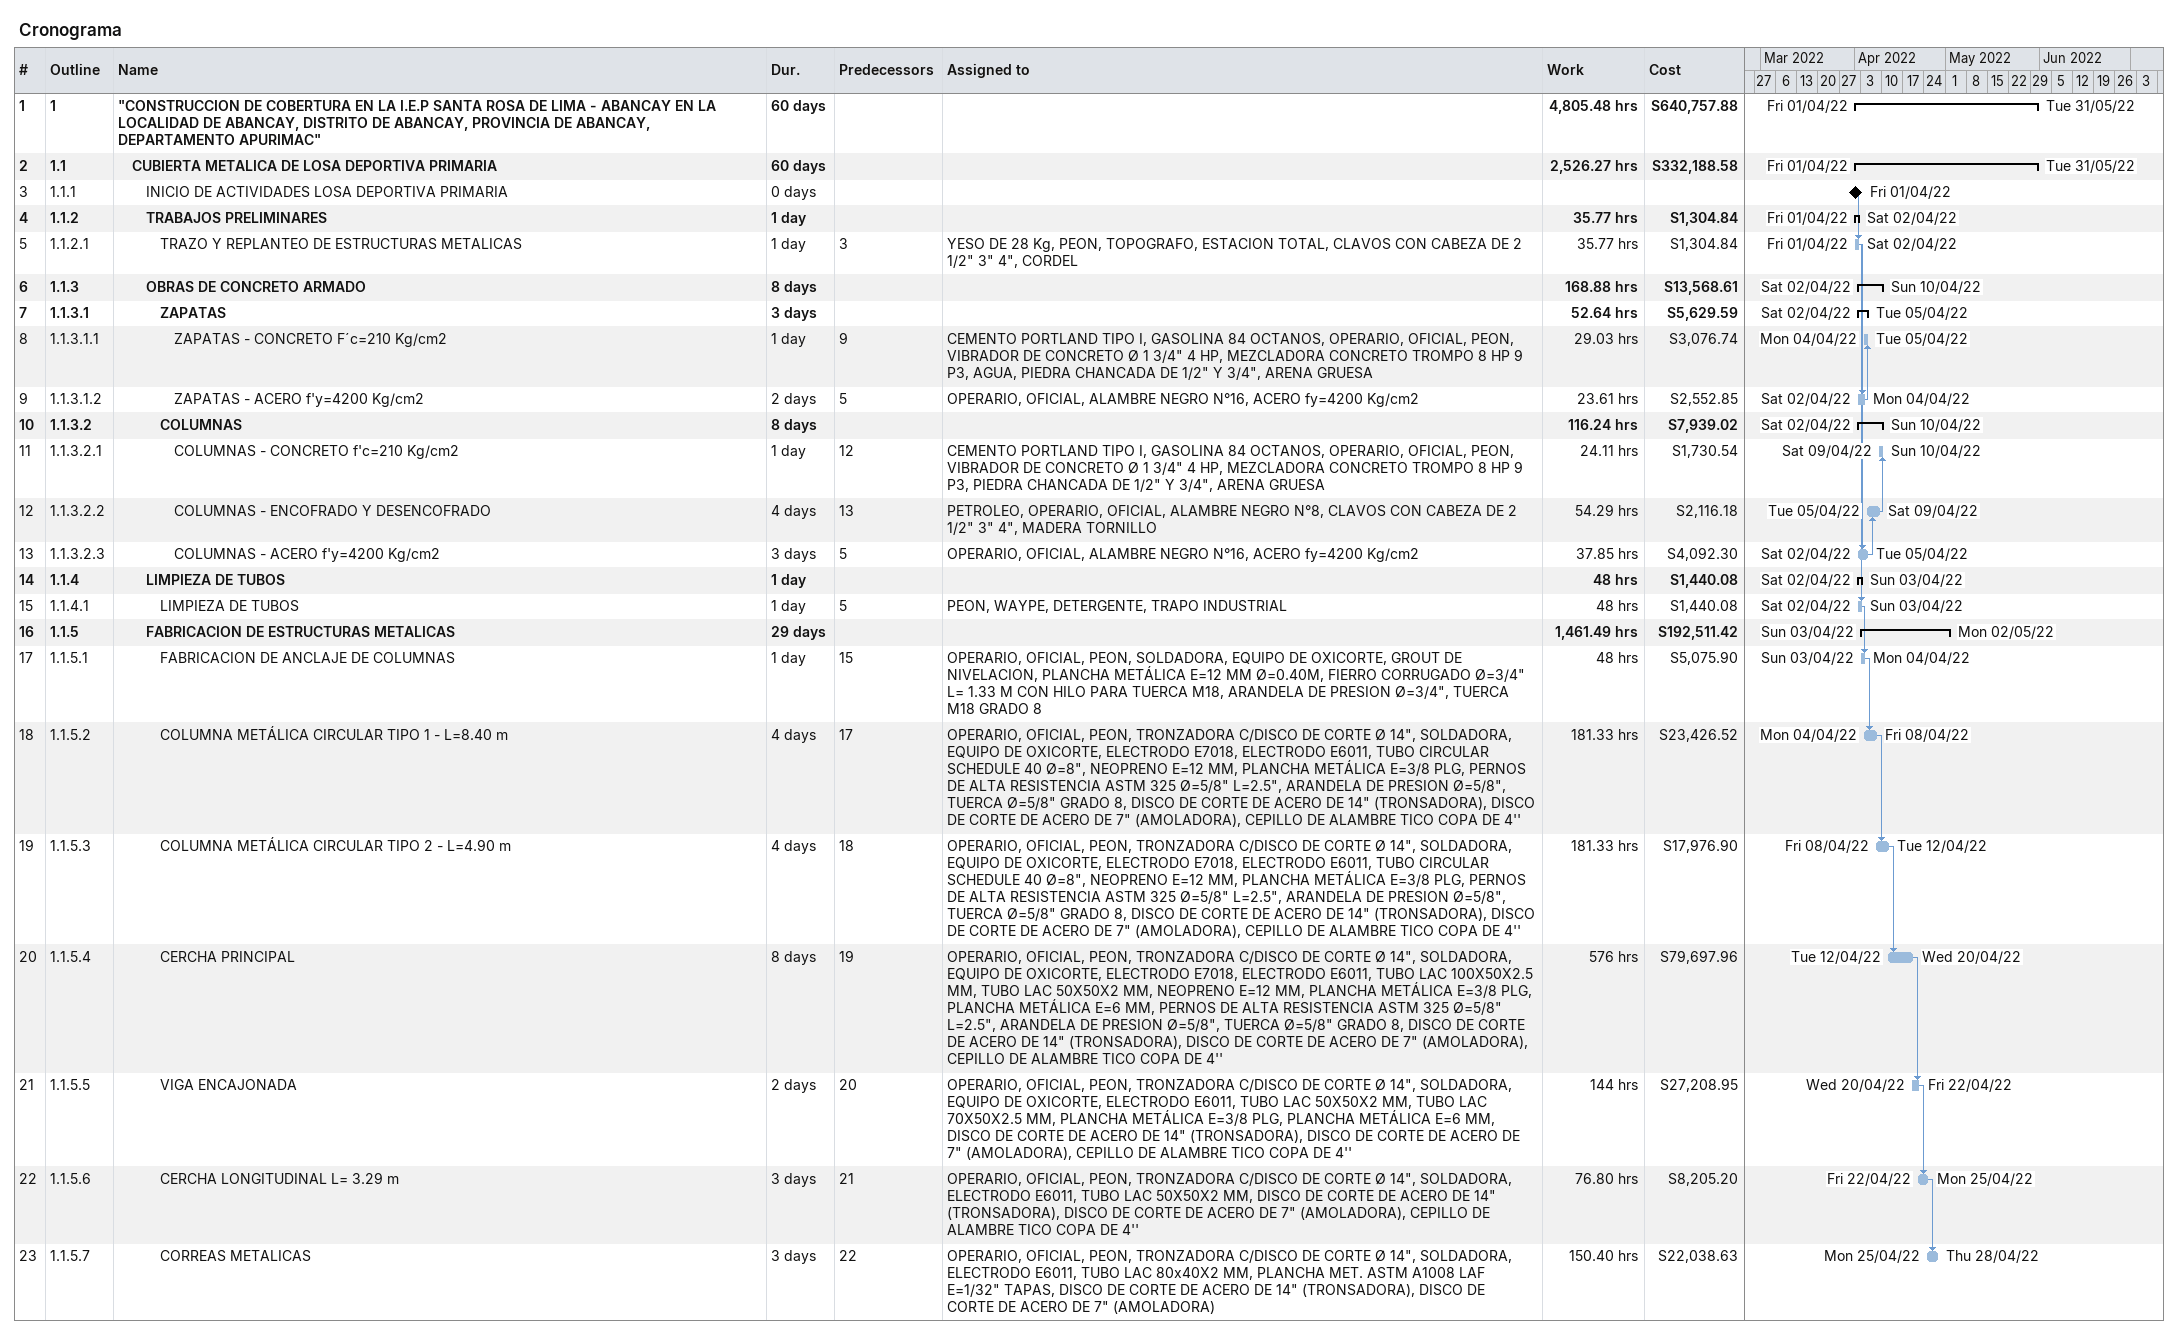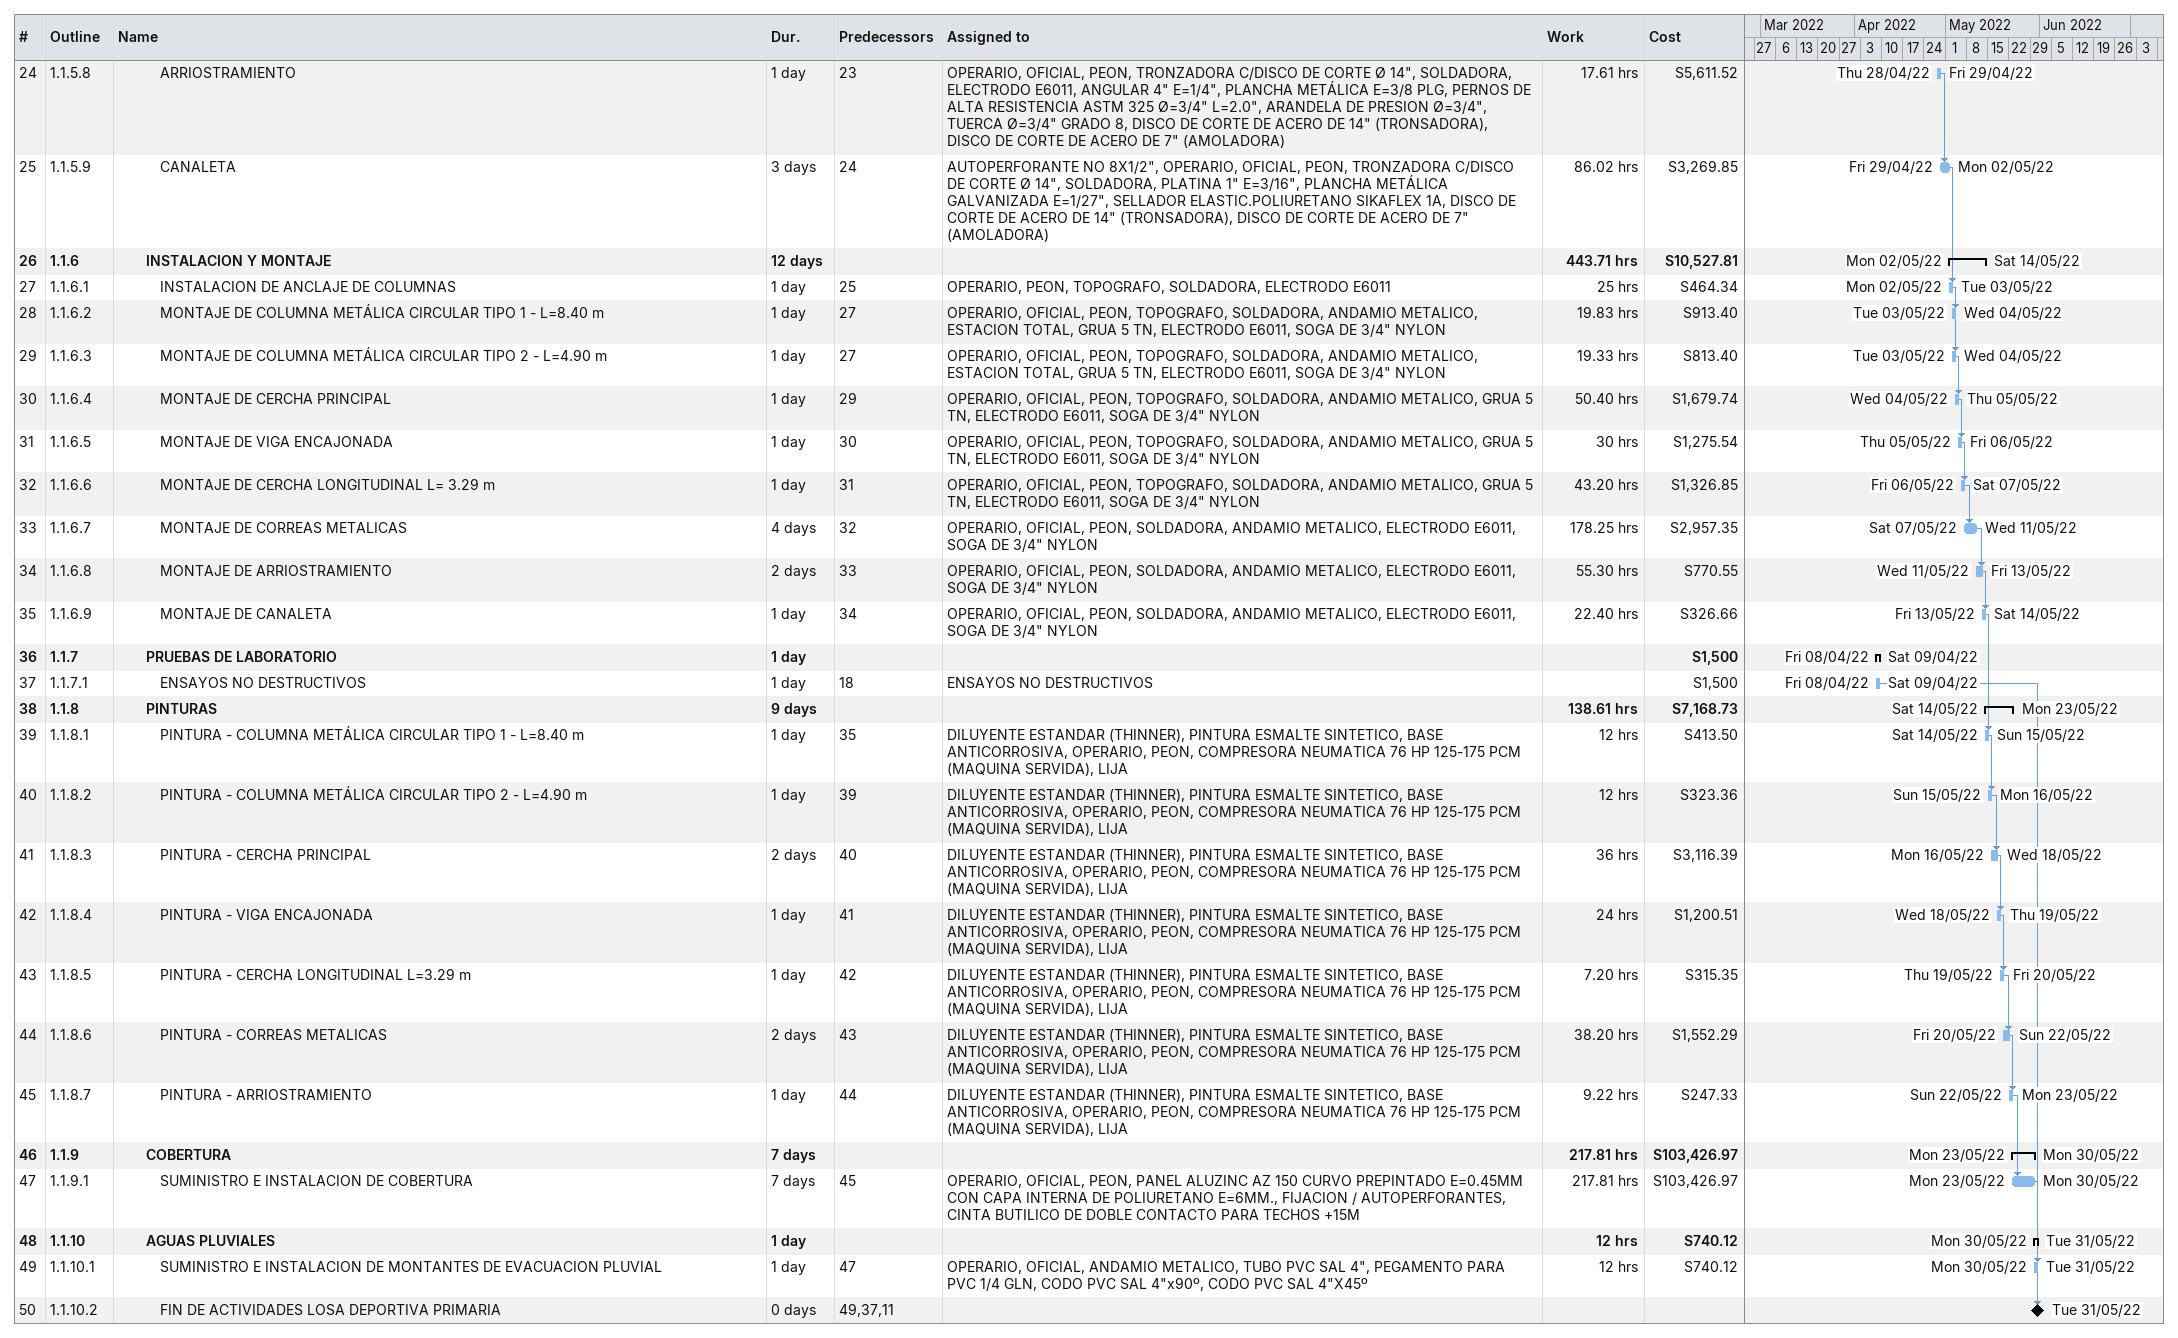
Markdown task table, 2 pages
Cronograma

| ID | WBS | Task | Duration | Start | Finish | Predecessors | Resources | Work (h) | Cost (S) |
|---|---|---|---|---|---|---|---|---|---|
| 1 | 1 | **"CONSTRUCCION DE COBERTURA EN LA I.E.P SANTA ROSA DE LIMA - ABANCAY EN LA LOCALIDAD DE ABANCAY, DISTRITO DE ABANCAY, PROVINCIA DE ABANCAY, DEPARTAMENTO APURIMAC"** | 60d | 2022-04-01 | 2022-05-31 |  |  | 4805.48 | 640757.88 |
| 2 | 1.1 | **CUBIERTA METALICA DE LOSA DEPORTIVA PRIMARIA** | 60d | 2022-04-01 | 2022-05-31 |  |  | 2526.27 | 332188.58 |
| 3 | 1.1.1 | INICIO DE ACTIVIDADES LOSA DEPORTIVA PRIMARIA | 0d | 2022-04-01 | 2022-04-01 |  |  |  |  |
| 4 | 1.1.2 | **TRABAJOS PRELIMINARES** | 1d | 2022-04-01 | 2022-04-02 |  |  | 35.77 | 1304.84 |
| 5 | 1.1.2.1 | TRAZO Y REPLANTEO DE ESTRUCTURAS METALICAS | 1d | 2022-04-01 | 2022-04-02 | 3 | YESO DE 28 Kg, PEON, TOPOGRAFO, ESTACION TOTAL, CLAVOS CON CABEZA DE 2 1/2" 3" 4", CORDEL | 35.77 | 1304.84 |
| 6 | 1.1.3 | **OBRAS DE CONCRETO ARMADO** | 8d | 2022-04-02 | 2022-04-10 |  |  | 168.88 | 13568.61 |
| 7 | 1.1.3.1 | **ZAPATAS** | 3d | 2022-04-02 | 2022-04-05 |  |  | 52.64 | 5629.59 |
| 8 | 1.1.3.1.1 | ZAPATAS - CONCRETO F´c=210 Kg/cm2 | 1d | 2022-04-04 | 2022-04-05 | 9 | CEMENTO PORTLAND TIPO I, GASOLINA 84 OCTANOS, OPERARIO, OFICIAL, PEON, VIBRADOR DE CONCRETO Ø 1 3/4" 4 HP, MEZCLADORA CONCRETO TROMPO 8 HP 9 P3, AGUA, PIEDRA CHANCADA DE 1/2" Y 3/4", ARENA GRUESA | 29.03 | 3076.74 |
| 9 | 1.1.3.1.2 | ZAPATAS - ACERO f'y=4200 Kg/cm2 | 2d | 2022-04-02 | 2022-04-04 | 5 | OPERARIO, OFICIAL, ALAMBRE NEGRO N°16, ACERO fy=4200 Kg/cm2 | 23.61 | 2552.85 |
| 10 | 1.1.3.2 | **COLUMNAS** | 8d | 2022-04-02 | 2022-04-10 |  |  | 116.24 | 7939.02 |
| 11 | 1.1.3.2.1 | COLUMNAS - CONCRETO f'c=210 Kg/cm2 | 1d | 2022-04-09 | 2022-04-10 | 12 | CEMENTO PORTLAND TIPO I, GASOLINA 84 OCTANOS, OPERARIO, OFICIAL, PEON, VIBRADOR DE CONCRETO Ø 1 3/4" 4 HP, MEZCLADORA CONCRETO TROMPO 8 HP 9 P3, PIEDRA CHANCADA DE 1/2" Y 3/4", ARENA GRUESA | 24.11 | 1730.54 |
| 12 | 1.1.3.2.2 | COLUMNAS - ENCOFRADO Y DESENCOFRADO | 4d | 2022-04-05 | 2022-04-09 | 13 | PETROLEO, OPERARIO, OFICIAL, ALAMBRE NEGRO N°8, CLAVOS CON CABEZA DE 2 1/2" 3" 4", MADERA TORNILLO | 54.29 | 2116.18 |
| 13 | 1.1.3.2.3 | COLUMNAS - ACERO f'y=4200 Kg/cm2 | 3d | 2022-04-02 | 2022-04-05 | 5 | OPERARIO, OFICIAL, ALAMBRE NEGRO N°16, ACERO fy=4200 Kg/cm2 | 37.85 | 4092.30 |
| 14 | 1.1.4 | **LIMPIEZA DE TUBOS** | 1d | 2022-04-02 | 2022-04-03 |  |  | 48 | 1440.08 |
| 15 | 1.1.4.1 | LIMPIEZA DE TUBOS | 1d | 2022-04-02 | 2022-04-03 | 5 | PEON, WAYPE, DETERGENTE, TRAPO INDUSTRIAL | 48 | 1440.08 |
| 16 | 1.1.5 | **FABRICACION DE ESTRUCTURAS METALICAS** | 29d | 2022-04-03 | 2022-05-02 |  |  | 1461.49 | 192511.42 |
| 17 | 1.1.5.1 | FABRICACION DE ANCLAJE DE COLUMNAS | 1d | 2022-04-03 | 2022-04-04 | 15 | OPERARIO, OFICIAL, PEON, SOLDADORA, EQUIPO DE OXICORTE, GROUT DE NIVELACION, PLANCHA METÁLICA E=12 MM Ø=0.40M, FIERRO CORRUGADO Ø=3/4" L= 1.33 M CON HILO PARA TUERCA M18, ARANDELA DE PRESION Ø=3/4", TUERCA M18 GRADO 8 | 48 | 5075.90 |
| 18 | 1.1.5.2 | COLUMNA METÁLICA CIRCULAR TIPO 1 - L=8.40 m | 4d | 2022-04-04 | 2022-04-08 | 17 | OPERARIO, OFICIAL, PEON, TRONZADORA C/DISCO DE CORTE Ø 14", SOLDADORA, EQUIPO DE OXICORTE, ELECTRODO E7018, ELECTRODO E6011, TUBO CIRCULAR SCHEDULE 40 Ø=8", NEOPRENO E=12 MM, PLANCHA METÁLICA E=3/8 PLG, PERNOS DE ALTA RESISTENCIA ASTM 325 Ø=5/8" L=2.5", ARANDELA DE PRESION Ø=5/8", TUERCA Ø=5/8" GRADO 8, DISCO DE CORTE DE ACERO DE 14" (TRONSADORA), DISCO DE CORTE DE ACERO DE 7" (AMOLADORA), CEPILLO DE ALAMBRE TICO COPA DE 4'' | 181.33 | 23426.52 |
| 19 | 1.1.5.3 | COLUMNA METÁLICA CIRCULAR TIPO 2 - L=4.90 m | 4d | 2022-04-08 | 2022-04-12 | 18 | OPERARIO, OFICIAL, PEON, TRONZADORA C/DISCO DE CORTE Ø 14", SOLDADORA, EQUIPO DE OXICORTE, ELECTRODO E7018, ELECTRODO E6011, TUBO CIRCULAR SCHEDULE 40 Ø=8", NEOPRENO E=12 MM, PLANCHA METÁLICA E=3/8 PLG, PERNOS DE ALTA RESISTENCIA ASTM 325 Ø=5/8" L=2.5", ARANDELA DE PRESION Ø=5/8", TUERCA Ø=5/8" GRADO 8, DISCO DE CORTE DE ACERO DE 14" (TRONSADORA), DISCO DE CORTE DE ACERO DE 7" (AMOLADORA), CEPILLO DE ALAMBRE TICO COPA DE 4'' | 181.33 | 17976.90 |
| 20 | 1.1.5.4 | CERCHA PRINCIPAL | 8d | 2022-04-12 | 2022-04-20 | 19 | OPERARIO, OFICIAL, PEON, TRONZADORA C/DISCO DE CORTE Ø 14", SOLDADORA, EQUIPO DE OXICORTE, ELECTRODO E7018, ELECTRODO E6011, TUBO LAC 100X50X2.5 MM, TUBO LAC 50X50X2 MM, NEOPRENO E=12 MM, PLANCHA METÁLICA E=3/8 PLG, PLANCHA METÁLICA E=6 MM, PERNOS DE ALTA RESISTENCIA ASTM 325 Ø=5/8" L=2.5", ARANDELA DE PRESION Ø=5/8", TUERCA Ø=5/8" GRADO 8, DISCO DE CORTE DE ACERO DE 14" (TRONSADORA), DISCO DE CORTE DE ACERO DE 7" (AMOLADORA), CEPILLO DE ALAMBRE TICO COPA DE 4'' | 576 | 79697.96 |
| 21 | 1.1.5.5 | VIGA ENCAJONADA | 2d | 2022-04-20 | 2022-04-22 | 20 | OPERARIO, OFICIAL, PEON, TRONZADORA C/DISCO DE CORTE Ø 14", SOLDADORA, EQUIPO DE OXICORTE, ELECTRODO E6011, TUBO LAC 50X50X2 MM, TUBO LAC 70X50X2.5 MM, PLANCHA METÁLICA E=3/8 PLG, PLANCHA METÁLICA E=6 MM, DISCO DE CORTE DE ACERO DE 14" (TRONSADORA), DISCO DE CORTE DE ACERO DE 7" (AMOLADORA), CEPILLO DE ALAMBRE TICO COPA DE 4'' | 144 | 27208.95 |
| 22 | 1.1.5.6 | CERCHA LONGITUDINAL L= 3.29 m | 3d | 2022-04-22 | 2022-04-25 | 21 | OPERARIO, OFICIAL, PEON, TRONZADORA C/DISCO DE CORTE Ø 14", SOLDADORA, ELECTRODO E6011, TUBO LAC 50X50X2 MM, DISCO DE CORTE DE ACERO DE 14" (TRONSADORA), DISCO DE CORTE DE ACERO DE 7" (AMOLADORA), CEPILLO DE ALAMBRE TICO COPA DE 4'' | 76.80 | 8205.20 |
| 23 | 1.1.5.7 | CORREAS METALICAS | 3d | 2022-04-25 | 2022-04-28 | 22 | OPERARIO, OFICIAL, PEON, TRONZADORA C/DISCO DE CORTE Ø 14", SOLDADORA, ELECTRODO E6011, TUBO LAC 80x40X2 MM, PLANCHA MET. ASTM A1008 LAF E=1/32" TAPAS, DISCO DE CORTE DE ACERO DE 14" (TRONSADORA), DISCO DE CORTE DE ACERO DE 7" (AMOLADORA) | 150.40 | 22038.63 |
| 24 | 1.1.5.8 | ARRIOSTRAMIENTO | 1d | 2022-04-28 | 2022-04-29 | 23 | OPERARIO, OFICIAL, PEON, TRONZADORA C/DISCO DE CORTE Ø 14", SOLDADORA, ELECTRODO E6011, ANGULAR 4" E=1/4", PLANCHA METÁLICA E=3/8 PLG, PERNOS DE ALTA RESISTENCIA ASTM 325 Ø=3/4" L=2.0", ARANDELA DE PRESION Ø=3/4", TUERCA Ø=3/4" GRADO 8, DISCO DE CORTE DE ACERO DE 14" (TRONSADORA), DISCO DE CORTE DE ACERO DE 7" (AMOLADORA) | 17.61 | 5611.52 |
| 25 | 1.1.5.9 | CANALETA | 3d | 2022-04-29 | 2022-05-02 | 24 | AUTOPERFORANTE NO 8X1/2", OPERARIO, OFICIAL, PEON, TRONZADORA C/DISCO DE CORTE Ø 14", SOLDADORA, PLATINA 1" E=3/16", PLANCHA METÁLICA GALVANIZADA E=1/27", SELLADOR ELASTIC.POLIURETANO SIKAFLEX 1A, DISCO DE CORTE DE ACERO DE 14" (TRONSADORA), DISCO DE CORTE DE ACERO DE 7" (AMOLADORA) | 86.02 | 3269.85 |
| 26 | 1.1.6 | **INSTALACION Y MONTAJE** | 12d | 2022-05-02 | 2022-05-14 |  |  | 443.71 | 10527.81 |
| 27 | 1.1.6.1 | INSTALACION DE ANCLAJE DE COLUMNAS | 1d | 2022-05-02 | 2022-05-03 | 25 | OPERARIO, PEON, TOPOGRAFO, SOLDADORA, ELECTRODO E6011 | 25 | 464.34 |
| 28 | 1.1.6.2 | MONTAJE DE COLUMNA METÁLICA CIRCULAR TIPO 1 - L=8.40 m | 1d | 2022-05-03 | 2022-05-04 | 27 | OPERARIO, OFICIAL, PEON, TOPOGRAFO, SOLDADORA, ANDAMIO METALICO, ESTACION TOTAL, GRUA 5 TN, ELECTRODO E6011, SOGA DE 3/4" NYLON | 19.83 | 913.40 |
| 29 | 1.1.6.3 | MONTAJE DE COLUMNA METÁLICA CIRCULAR TIPO 2 - L=4.90 m | 1d | 2022-05-03 | 2022-05-04 | 27 | OPERARIO, OFICIAL, PEON, TOPOGRAFO, SOLDADORA, ANDAMIO METALICO, ESTACION TOTAL, GRUA 5 TN, ELECTRODO E6011, SOGA DE 3/4" NYLON | 19.33 | 813.40 |
| 30 | 1.1.6.4 | MONTAJE DE CERCHA PRINCIPAL | 1d | 2022-05-04 | 2022-05-05 | 29 | OPERARIO, OFICIAL, PEON, TOPOGRAFO, SOLDADORA, ANDAMIO METALICO, GRUA 5 TN, ELECTRODO E6011, SOGA DE 3/4" NYLON | 50.40 | 1679.74 |
| 31 | 1.1.6.5 | MONTAJE DE VIGA ENCAJONADA | 1d | 2022-05-05 | 2022-05-06 | 30 | OPERARIO, OFICIAL, PEON, TOPOGRAFO, SOLDADORA, ANDAMIO METALICO, GRUA 5 TN, ELECTRODO E6011, SOGA DE 3/4" NYLON | 30 | 1275.54 |
| 32 | 1.1.6.6 | MONTAJE DE CERCHA LONGITUDINAL L= 3.29 m | 1d | 2022-05-06 | 2022-05-07 | 31 | OPERARIO, OFICIAL, PEON, TOPOGRAFO, SOLDADORA, ANDAMIO METALICO, GRUA 5 TN, ELECTRODO E6011, SOGA DE 3/4" NYLON | 43.20 | 1326.85 |
| 33 | 1.1.6.7 | MONTAJE DE CORREAS METALICAS | 4d | 2022-05-07 | 2022-05-11 | 32 | OPERARIO, OFICIAL, PEON, SOLDADORA, ANDAMIO METALICO, ELECTRODO E6011, SOGA DE 3/4" NYLON | 178.25 | 2957.35 |
| 34 | 1.1.6.8 | MONTAJE DE ARRIOSTRAMIENTO | 2d | 2022-05-11 | 2022-05-13 | 33 | OPERARIO, OFICIAL, PEON, SOLDADORA, ANDAMIO METALICO, ELECTRODO E6011, SOGA DE 3/4" NYLON | 55.30 | 770.55 |
| 35 | 1.1.6.9 | MONTAJE DE CANALETA | 1d | 2022-05-13 | 2022-05-14 | 34 | OPERARIO, OFICIAL, PEON, SOLDADORA, ANDAMIO METALICO, ELECTRODO E6011, SOGA DE 3/4" NYLON | 22.40 | 326.66 |
| 36 | 1.1.7 | **PRUEBAS DE LABORATORIO** | 1d | 2022-04-08 | 2022-04-09 |  |  |  | 1500 |
| 37 | 1.1.7.1 | ENSAYOS NO DESTRUCTIVOS | 1d | 2022-04-08 | 2022-04-09 | 18 | ENSAYOS NO DESTRUCTIVOS |  | 1500 |
| 38 | 1.1.8 | **PINTURAS** | 9d | 2022-05-14 | 2022-05-23 |  |  | 138.61 | 7168.73 |
| 39 | 1.1.8.1 | PINTURA - COLUMNA METÁLICA CIRCULAR TIPO 1 - L=8.40 m | 1d | 2022-05-14 | 2022-05-15 | 35 | DILUYENTE ESTANDAR (THINNER), PINTURA ESMALTE SINTETICO, BASE ANTICORROSIVA, OPERARIO, PEON, COMPRESORA NEUMATICA 76 HP 125-175 PCM (MAQUINA SERVIDA), LIJA | 12 | 413.50 |
| 40 | 1.1.8.2 | PINTURA - COLUMNA METÁLICA CIRCULAR TIPO 2 - L=4.90 m | 1d | 2022-05-15 | 2022-05-16 | 39 | DILUYENTE ESTANDAR (THINNER), PINTURA ESMALTE SINTETICO, BASE ANTICORROSIVA, OPERARIO, PEON, COMPRESORA NEUMATICA 76 HP 125-175 PCM (MAQUINA SERVIDA), LIJA | 12 | 323.36 |
| 41 | 1.1.8.3 | PINTURA - CERCHA PRINCIPAL | 2d | 2022-05-16 | 2022-05-18 | 40 | DILUYENTE ESTANDAR (THINNER), PINTURA ESMALTE SINTETICO, BASE ANTICORROSIVA, OPERARIO, PEON, COMPRESORA NEUMATICA 76 HP 125-175 PCM (MAQUINA SERVIDA), LIJA | 36 | 3116.39 |
| 42 | 1.1.8.4 | PINTURA - VIGA ENCAJONADA | 1d | 2022-05-18 | 2022-05-19 | 41 | DILUYENTE ESTANDAR (THINNER), PINTURA ESMALTE SINTETICO, BASE ANTICORROSIVA, OPERARIO, PEON, COMPRESORA NEUMATICA 76 HP 125-175 PCM (MAQUINA SERVIDA), LIJA | 24 | 1200.51 |
| 43 | 1.1.8.5 | PINTURA - CERCHA LONGITUDINAL L=3.29 m | 1d | 2022-05-19 | 2022-05-20 | 42 | DILUYENTE ESTANDAR (THINNER), PINTURA ESMALTE SINTETICO, BASE ANTICORROSIVA, OPERARIO, PEON, COMPRESORA NEUMATICA 76 HP 125-175 PCM (MAQUINA SERVIDA), LIJA | 7.20 | 315.35 |
| 44 | 1.1.8.6 | PINTURA - CORREAS METALICAS | 2d | 2022-05-20 | 2022-05-22 | 43 | DILUYENTE ESTANDAR (THINNER), PINTURA ESMALTE SINTETICO, BASE ANTICORROSIVA, OPERARIO, PEON, COMPRESORA NEUMATICA 76 HP 125-175 PCM (MAQUINA SERVIDA), LIJA | 38.20 | 1552.29 |
| 45 | 1.1.8.7 | PINTURA - ARRIOSTRAMIENTO | 1d | 2022-05-22 | 2022-05-23 | 44 | DILUYENTE ESTANDAR (THINNER), PINTURA ESMALTE SINTETICO, BASE ANTICORROSIVA, OPERARIO, PEON, COMPRESORA NEUMATICA 76 HP 125-175 PCM (MAQUINA SERVIDA), LIJA | 9.22 | 247.33 |
| 46 | 1.1.9 | **COBERTURA** | 7d | 2022-05-23 | 2022-05-30 |  |  | 217.81 | 103426.97 |
| 47 | 1.1.9.1 | SUMINISTRO E INSTALACION DE COBERTURA | 7d | 2022-05-23 | 2022-05-30 | 45 | OPERARIO, OFICIAL, PEON, PANEL ALUZINC AZ 150 CURVO PREPINTADO E=0.45MM CON CAPA INTERNA DE POLIURETANO E=6MM., FIJACION / AUTOPERFORANTES, CINTA BUTILICO DE DOBLE CONTACTO PARA TECHOS +15M | 217.81 | 103426.97 |
| 48 | 1.1.10 | **AGUAS PLUVIALES** | 1d | 2022-05-30 | 2022-05-31 |  |  | 12 | 740.12 |
| 49 | 1.1.10.1 | SUMINISTRO E INSTALACION DE MONTANTES DE EVACUACION PLUVIAL | 1d | 2022-05-30 | 2022-05-31 | 47 | OPERARIO, OFICIAL, ANDAMIO METALICO, TUBO PVC SAL 4", PEGAMENTO PARA PVC 1/4 GLN, CODO PVC SAL 4"x90º, CODO PVC SAL 4"X45º | 12 | 740.12 |
| 50 | 1.1.10.2 | FIN DE ACTIVIDADES LOSA DEPORTIVA PRIMARIA | 0d | 2022-05-31 | 2022-05-31 | 49, 37, 11 |  |  |  |
